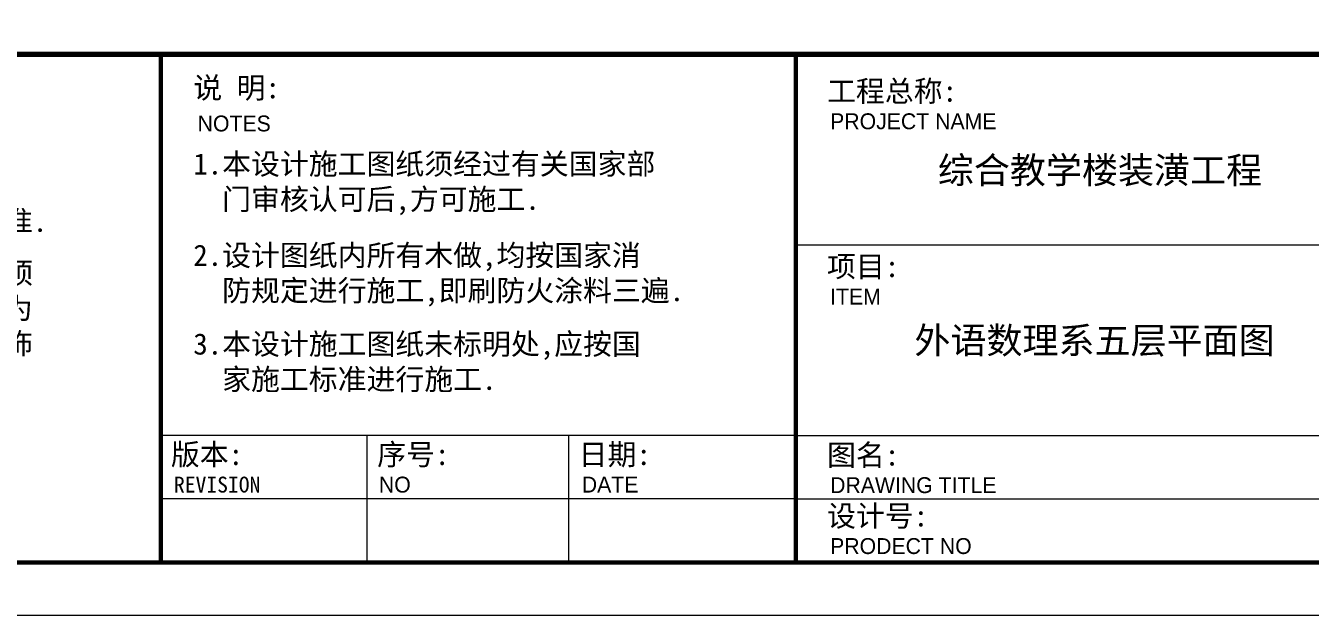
# Model space of a CAD drawing. Extents: x 1575758 to 1999219, y -897052 to -636879.
# Drawn here: x 1929906 to 1972444, y -740304 to -720777 of the extents above; entities that cross this region are included whole.
import ezdxf

# ---------------------------------------------------------------- set-up
doc = ezdxf.new("R2010")
doc.units = 0
doc.header["$LTSCALE"] = 1500
doc.header["$MEASUREMENT"] = 0
doc.layers.add('AXIS', color=7, linetype='CONTINUOUS', lineweight=5)
doc.styles.get("Standard").update_dxf_attribs({"font": 'simhei.ttf', "height": 1.2})

msp = doc.modelspace()

# ---------------------------------------------------------------- linework, layer by layer
at = {"layer": 'AXIS', "color": 250}
for p, q in [((1955409.2, -728034.7), (1976437.4, -728034.7)), ((1955409.2, -734344.9), (1934380.9, -734344.9)), ((1941212.8, -738551.6), (1941212.8, -734344.9)), ((1947886.5, -738551.6), (1947886.5, -734344.9)), ((1955409.2, -734344.9), (1976437.4, -734344.9)), ((1955409.2, -736448.3), (1934380.9, -736448.3)), ((1955409.2, -736448.3), (1976437.4, -736448.3))]:
    msp.add_line(p, q, dxfattribs=at)
msp.add_lwpolyline([(1862498, -638991.1), (1862498, -740304.5), (1999218.5, -740304.5), (1999218.5, -638991.1)], close=True, dxfattribs=at)
at = {"layer": 'AXIS', "color": 0, "const_width": 140.2}
msp.add_lwpolyline([(1864250.8, -640743.9), (1864250.8, -738551.6), (1997465.7, -738551.6), (1997465.7, -640743.9)], close=True, dxfattribs=at)
at = {"layer": 'AXIS', "color": 0}
for points, const_width in [([(1864250.8, -721724.5), (1997465.7, -721724.5)], 175.3), ([(1934380.9, -738551.6), (1934380.9, -721724.5)], 140.2), ([(1955409.2, -738551.6), (1955409.2, -721724.5)], 140.2)]:
    msp.add_lwpolyline(points, dxfattribs=dict(at, const_width=const_width))

# ---------------------------------------------------------------- texts
at = {"layer": 'AXIS', "color": 250, "attachment_point": 1}
for s, insert, char_height, width in [('{\\fSimHei|b0|i0|c134|p2;\\C5;说 明:}', (1935456.3, -722481.9), 701.131, 6476.823), ('{\\fSimHei|b0|i0|c134|p2;\\C5;工程总称:}', (1956441.9, -722592.5), 701.131, 6476.823), ('\\fￋￎￌ￥|b0|i0|c134|p2;\\C5;NOTES', (1935599.2, -723752.7), 525.848, 6476.823), ('\\fￋￎￌ￥|b0|i0|c134|p2;\\C5;PROJECT NAME', (1956543.4, -723679.1), 525.848, 6476.823), ('{\\fSimHei|b0|i0|c134|p2;\\C5;1.本设计施工图纸须经过有关国家部\\P  门审核认可后,方可施工.}', (1935456.3, -725004.4), 701.131, 17463.279), ('{\\fSimHei|b0|i0|c134|p2;\\C5;综合教学楼装潢工程}', (1960108.6, -725124.8), 874.895, 17614.867), ('{\\fSimHei|b0|i0|c134|p2;\\C5;2.若发现误差时,应以实际距离为准.}', (1915323.3, -726903.2), 701.131, 17463.279), ('{\\fSimHei|b0|i0|c134|p2;\\C5;2.设计图纸内所有木做,均按国家消\\P  防规定进行施工,即刷防火涂料三遍.}', (1935456.3, -728029.6), 701.131, 17463.279), ('{\\fSimHei|b0|i0|c134|p2;\\C5;3.图纸中标高是以地面饰面层(吊顶\\P饰面层)做完后的地面(吊顶)标高为\\P相对零标高(即以扣除地面(吊顶)饰\\P面层高度)}', (1915323.3, -728616.7), 701.131, 17463.279), ('{\\fSimHei|b0|i0|c134|p2;\\C5;项目:}', (1956441.9, -728400.5), 701.131, 6476.823), ('\\fￋￎￌ￥|b0|i0|c134|p2;\\C5;ITEM', (1956543.4, -729487.1), 525.848, 6476.823), ('{\\C5;外语数理系五层平面图}', (1959333.1, -730762.3), 874.895, 17614.867), ('{\\fSimHei|b0|i0|c134|p2;\\C5;3.本设计施工图纸未标明处,应按国\\P  家施工标准进行施工.}', (1935456.3, -730967.6), 701.131, 17463.279), ('{\\fSimHei|b0|i0|c134|p2;\\C5;版本:}', (1934713.6, -734624.9), 701.131, 6476.823), ('{\\fSimHei|b0|i0|c134|p2;\\C5;序号:}', (1941545.5, -734624.9), 701.131, 6476.823), ('{\\fSimHei|b0|i0|c134|p2;\\C5;日期:}', (1948219.2, -734624.9), 701.131, 6476.823), ('{\\fSimHei|b0|i0|c134|p2;\\C5;图名:}', (1956441.9, -734644.2), 701.131, 7730.349), ('{\\fSimSun|b0|i0|c134|p2;\\C5;REVISION}', (1934815.1, -735712.3), 525.848, 6476.823), ('\\fￋￎￌ￥|b0|i0|c134|p2;\\C5;NO', (1941601.6, -735712.3), 525.848, 6476.823), ('\\fￋￎￌ￥|b0|i0|c134|p2;\\C5;DATE', (1948320.8, -735712.3), 525.848, 6476.823), ('\\fￋￎￌ￥|b0|i0|c134|p2;\\C5;DRAWING TITLE', (1956543.4, -735730.8), 525.848, 6476.823), ('{\\fSimHei|b0|i0|c134|p2;\\C5;设计号:}', (1956441.9, -736660.8), 701.131, 6476.823), ('\\fￋￎￌ￥|b0|i0|c134|p2;\\C5;PRODECT NO', (1956543.4, -737748.2), 525.848, 10946.369)]:
    msp.add_mtext(s, dxfattribs=dict(at, insert=insert, char_height=char_height, width=width))

doc.saveas('drawing.dxf')
